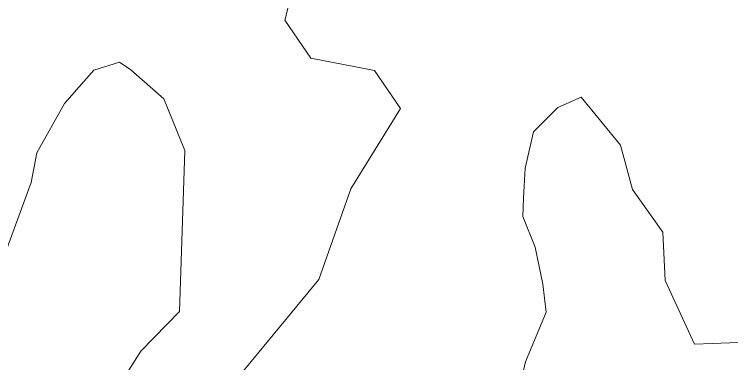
# Model space of a CAD drawing. Header units: millimetres. Extents: x 396621004 to 402046651, y 6785344214 to 6789799943.
# Drawn here: x 398482301 to 398560271, y 6787079358 to 6787117369 of the extents above; entities that cross this region are included whole.
import ezdxf

# ---------------------------------------------------------------- set-up
doc = ezdxf.new("R2010")
doc.units = ezdxf.units.MM
doc.header["$MEASUREMENT"] = 0
doc.layers.add('02 Korkeuskayrat_Kynä_nro__2', color=8, linetype='Continuous', lineweight=15)

msp = doc.modelspace()

# ---------------------------------------------------------------- linework, layer by layer
at = {"layer": '02 Korkeuskayrat_Kynä_nro__2', "color": 8, "linetype": 'Continuous', "lineweight": 15, "flags": 128}
for points in [[(398512928.86, 6787121670.17), (398511699.03, 6787116719.03), (398514512.49, 6787112588.09), (398521461.9, 6787111267.79), (398524275.36, 6787107126.84), (398518867.45, 6787098364.84), (398515405.38, 6787088512.58), (398499501.75, 6787069228.17), (398487152.85, 6787061776.46), (398470937.56, 6787057515.49), (398459944.85, 6787058025.61), (398454275.81, 6787065297.27), (398453736.71, 6787075329.57), (398459144.61, 6787084091.57), (398470592.19, 6787093573.74), (398471906.26, 6787100525.33), (398469143.34, 6787105656.5), (398464190.31, 6787106886.79), (398454974.96, 6787102305.74), (398446703.06, 6787096674.45), (398435626.11, 6787095184.11), (398421819.94, 6787099825.17)], [(398536598.99, 6787074109.29), (398537854.09, 6787079560.53), (398540103.17, 6787084971.77), (398539740.96, 6787087992.46), (398538923.88, 6787092043.39), (398537567.69, 6787095364.15), (398537660.35, 6787097364.61), (398537811.97, 6787100615.35), (398538738.56, 6787104586.26), (398541366.7, 6787107216.86), (398543927.46, 6787108357.12), (398548198.19, 6787103145.93), (398549478.57, 6787098324.83), (398552772.17, 6787093663.76), (398553033.3, 6787088392.55), (398556225.81, 6787081480.97), (398562004.36, 6787081711.03)]]:
    msp.add_lwpolyline(points, dxfattribs=at)
msp.add_lwpolyline([(398500268.29, 6787085041.79), (398496056.53, 6787080720.8), (398492821.89, 6787075609.63), (398490126.36, 6787071468.68), (398486672.71, 6787067117.69), (398482284.05, 6787064307.04), (398478021.75, 6787064257.03), (398475621.04, 6787077650.1), (398477120.43, 6787083091.34), (398481247.96, 6787091173.19), (398484120.38, 6787099054.99), (398484760.57, 6787102285.73), (398487767.77, 6787107666.96), (398490935.02, 6787111277.79), (398493731.63, 6787112147.99), (398494953.05, 6787111347.81), (398498566.74, 6787108177.08), (398500815.82, 6787102555.79)], close=True, dxfattribs=at)

doc.saveas('drawing.dxf')
